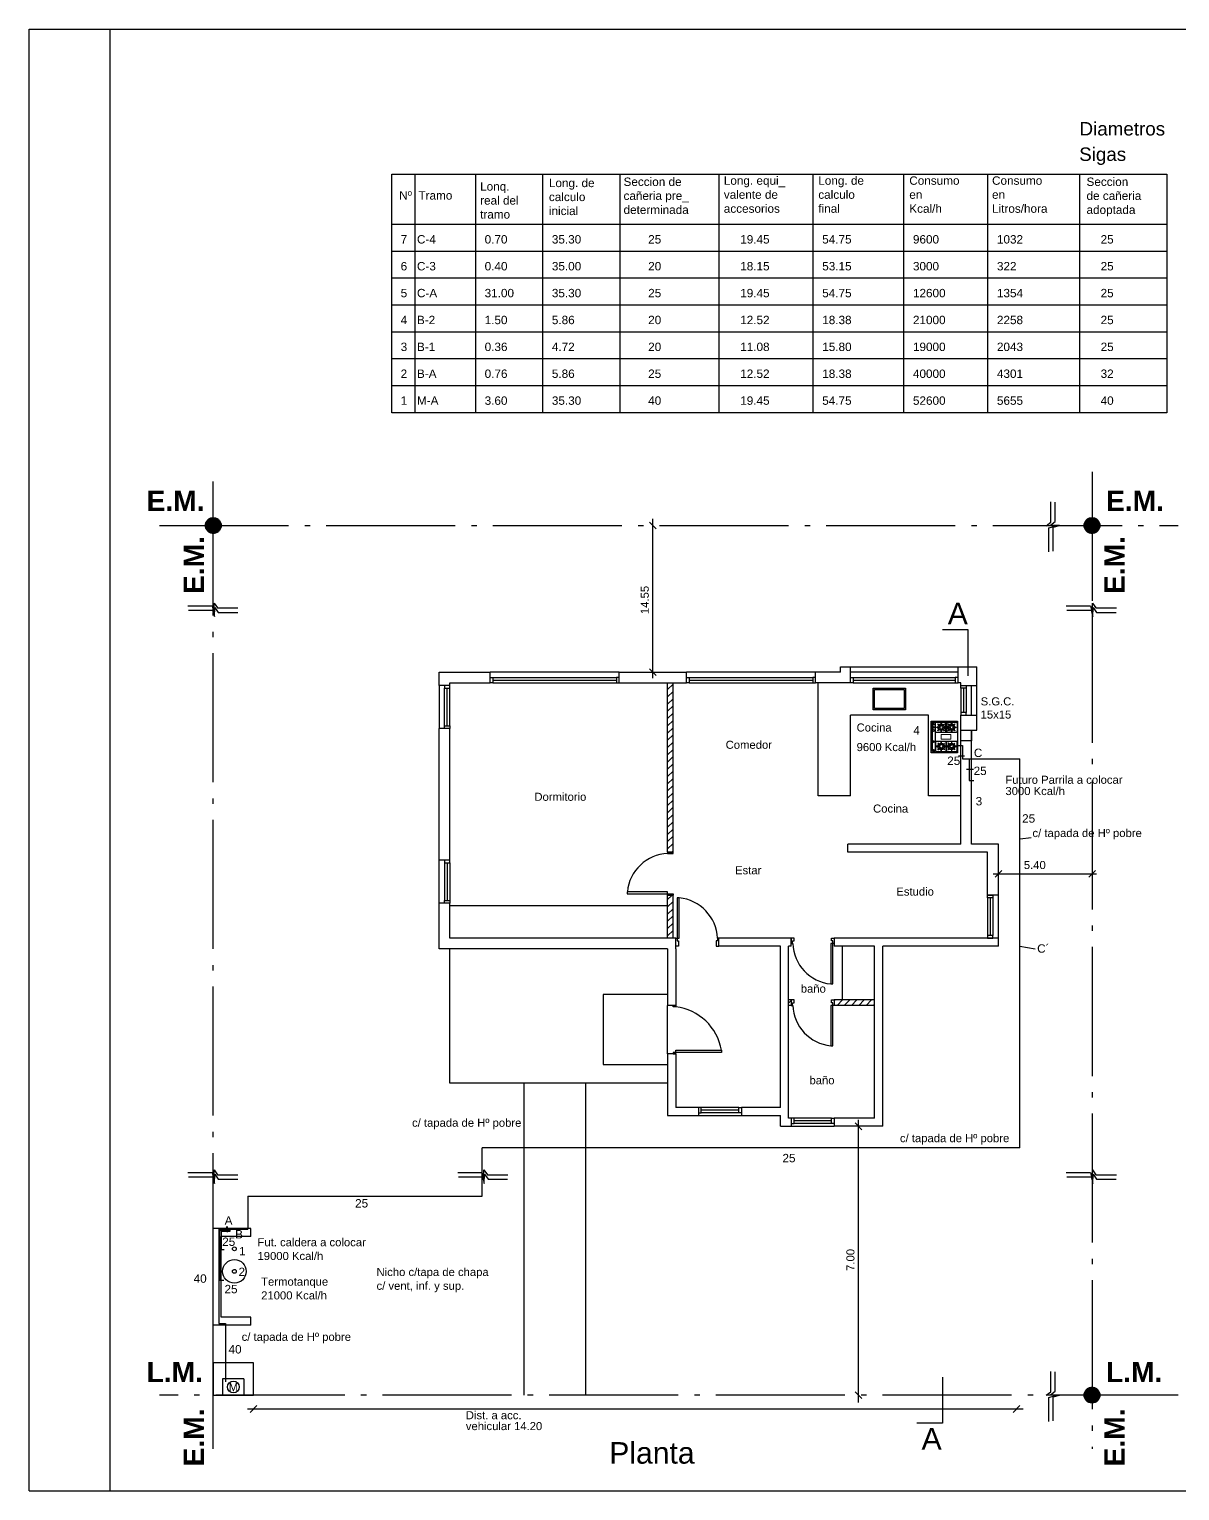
# Model space of a CAD drawing. Header units: millimetres. Extents: x 1794.7 to 1858.5, y 1557.3 to 1592.2.
# Drawn here: x 1819.88 to 1841.27, y 1561.33 to 1588.51 of the extents above; entities that cross this region are included whole.
import ezdxf

# ---------------------------------------------------------------- set-up
doc = ezdxf.new("R2010")
doc.units = ezdxf.units.MM
doc.linetypes.add('ACAD_ISO04W100', pattern=[30, 24, -3, 0, -3])
for name, color, linetype, lineweight in [('0.3', 30, 'Continuous', 30), ('gris', 251, 'Continuous', 18), ('L.M.', 160, 'ACAD_ISO04W100', 30)]:
    doc.layers.add(name, color=color, linetype=linetype, lineweight=lineweight)
for name, color, linetype in [('Capa 02', 1, 'Continuous'), ('caño gas', 20, 'Continuous'), ('DETALLE0-1', 1, 'Continuous'), ('RECUADRO0-8', 5, 'Continuous'), ('vente', 92, 'Continuous')]:
    doc.layers.add(name, color=color, linetype=linetype)
doc.styles.add('SANSSERIFBOLD', font='sasb____.pfb')
doc.styles.get("Standard").update_dxf_attribs({"font": 'ARIAL.TTF'})
pattern_1 = [(45, (304.34424, 81.0186), (-0.067351921, 0.067351921), [])]

# ---------------------------------------------------------------- blocks, each defined once
blk = doc.blocks.new('cocina.anafe')
for points in [[(0.05, 0.5), (0.65, 0.5), (0.65, 0), (0.05, 0)], [(0.08, 0.385), (0.08, 0.389), (0.143, 0.389), (0.143, 0.385)], [(0.104, 0.447), (0.107, 0.45), (0.152, 0.405), (0.149, 0.403)], [(0.107, 0.323), (0.104, 0.326), (0.149, 0.371), (0.152, 0.368)], [(0.166, 0.475), (0.17, 0.475), (0.17, 0.411), (0.166, 0.411)], [(0.17, 0.299), (0.166, 0.299), (0.166, 0.362), (0.17, 0.362)], [(0.166, 0.279), (0.17, 0.279), (0.17, 0.215), (0.166, 0.215)], [(0.229, 0.45), (0.232, 0.447), (0.187, 0.403), (0.184, 0.405)], [(0.232, 0.326), (0.229, 0.323), (0.184, 0.368), (0.187, 0.371)], [(0.256, 0.389), (0.256, 0.385), (0.192, 0.385), (0.192, 0.389)], [(0.442, 0.389), (0.442, 0.385), (0.505, 0.385), (0.505, 0.389)], [(0.469, 0.45), (0.466, 0.447), (0.511, 0.403), (0.514, 0.405)], [(0.466, 0.326), (0.469, 0.323), (0.514, 0.368), (0.511, 0.371)], [(0.532, 0.475), (0.528, 0.475), (0.528, 0.411), (0.532, 0.411)], [(0.528, 0.299), (0.532, 0.299), (0.532, 0.362), (0.528, 0.362)], [(0.532, 0.279), (0.528, 0.279), (0.528, 0.215), (0.532, 0.215)], [(0.594, 0.447), (0.591, 0.45), (0.546, 0.405), (0.549, 0.403)], [(0.591, 0.323), (0.594, 0.326), (0.549, 0.371), (0.546, 0.368)], [(0.618, 0.385), (0.618, 0.389), (0.555, 0.389), (0.555, 0.385)], [(0.068, 0.074), (0.629, 0.074), (0.629, 0.023), (0.068, 0.023)], [(0.08, 0.189), (0.08, 0.193), (0.143, 0.193), (0.143, 0.189)], [(0.104, 0.252), (0.107, 0.254), (0.152, 0.21), (0.149, 0.207)], [(0.107, 0.127), (0.104, 0.13), (0.149, 0.175), (0.152, 0.172)], [(0.17, 0.103), (0.166, 0.103), (0.166, 0.166), (0.17, 0.166)], [(0.229, 0.254), (0.232, 0.252), (0.187, 0.207), (0.184, 0.21)], [(0.232, 0.13), (0.229, 0.127), (0.184, 0.172), (0.187, 0.175)], [(0.256, 0.193), (0.256, 0.189), (0.192, 0.189), (0.192, 0.193)], [(0.442, 0.193), (0.442, 0.189), (0.505, 0.189), (0.505, 0.193)], [(0.469, 0.254), (0.466, 0.252), (0.511, 0.207), (0.514, 0.21)], [(0.466, 0.13), (0.469, 0.127), (0.514, 0.172), (0.511, 0.175)], [(0.528, 0.103), (0.532, 0.103), (0.532, 0.166), (0.528, 0.166)], [(0.594, 0.252), (0.591, 0.254), (0.546, 0.21), (0.549, 0.207)], [(0.591, 0.127), (0.594, 0.13), (0.549, 0.175), (0.546, 0.172)], [(0.618, 0.189), (0.618, 0.193), (0.555, 0.193), (0.555, 0.189)]]:
    blk.add_lwpolyline(points, close=True)
for points in [[(0.089, 0.492), (0.249, 0.492, -0.414214), (0.264, 0.476), (0.264, 0.294, -0.414214), (0.249, 0.278), (0.089, 0.278, -0.414214), (0.073, 0.294), (0.073, 0.476, -0.414214)], [(0.089, 0.296), (0.249, 0.296, -0.414214), (0.264, 0.28), (0.264, 0.098, -0.414214), (0.249, 0.082), (0.089, 0.082, -0.414214), (0.073, 0.098), (0.073, 0.28, -0.414214)], [(0.609, 0.492), (0.449, 0.492, 0.414214), (0.434, 0.476), (0.434, 0.294, 0.414214), (0.449, 0.278), (0.609, 0.278, 0.414214), (0.624, 0.294), (0.624, 0.476, 0.414214)], [(0.609, 0.296), (0.449, 0.296, 0.414214), (0.434, 0.28), (0.434, 0.098, 0.414214), (0.449, 0.082), (0.609, 0.082, 0.414214), (0.624, 0.098), (0.624, 0.28, 0.414214)]]:
    blk.add_lwpolyline(points, format="xyb", close=True)
at = {"linetype": 'Continuous', "lineweight": 5}
blk.add_lwpolyline([(0.306, 0.376), (0.394, 0.376), (0.394, 0.187), (0.306, 0.187)], close=True, dxfattribs=at)
for centre, radius in [((0.168, 0.387), 0.0625), ((0.168, 0.387), 0.0364), ((0.53, 0.387), 0.0625), ((0.53, 0.387), 0.0364), ((0.111, 0.048), 0.0166), ((0.168, 0.191), 0.0625), ((0.168, 0.191), 0.0364), ((0.171, 0.048), 0.0166), ((0.229, 0.048), 0.0166), ((0.439, 0.048), 0.0166), ((0.53, 0.191), 0.0625), ((0.53, 0.191), 0.0364), ((0.605, 0.048), 0.0166)]:
    blk.add_circle(centre, radius)

msp = doc.modelspace()

# ---------------------------------------------------------------- hatches: boundary and pattern name
h = msp.add_hatch()
h.set_pattern_fill('LINE', color=256, scale=0.03, angle=45, style=0)
h.set_pattern_definition(pattern_1)
h.paths.add_polyline_path([(1831.849, 1576.355), (1831.749, 1576.355), (1831.749, 1573.205), (1831.849, 1573.205)])
h.paths.add_polyline_path([(1831.849, 1572.405), (1831.749, 1572.405), (1831.749, 1571.605), (1831.849, 1571.605)])
h = msp.add_hatch()
h.set_pattern_fill('LINE', color=256, scale=0.03, angle=45, style=0)
h.set_pattern_definition(pattern_1)
h.paths.add_polyline_path([(1835.599, 1570.455), (1834.849, 1570.455), (1834.849, 1570.355), (1835.599, 1570.355)])
h.paths.add_polyline_path([(1834.049, 1570.455), (1833.999, 1570.455), (1833.999, 1570.355), (1834.049, 1570.355)])
at = {"layer": 'gris'}
for points in [[(1823.447, 1579.281, 1), (1823.152, 1579.281, 1)], [(1839.789, 1579.281, 1), (1839.494, 1579.281, 1)], [(1839.789, 1563.105, 1), (1839.494, 1563.105, 1)]]:
    msp.add_hatch(color=256, dxfattribs=at).paths.add_polyline_path(points)

# ---------------------------------------------------------------- linework, layer by layer
for p, q in [((1831.537, 1579.218), (1831.412, 1579.344)), ((1837.339, 1577.342), (1836.86, 1577.342)), ((1837.339, 1576.484), (1837.339, 1577.342)), ((1831.537, 1576.492), (1831.412, 1576.617)), ((1834.961, 1576.555), (1834.961, 1576.655)), ((1834.961, 1576.655), (1837.5, 1576.655)), ((1835.149, 1576.355), (1835.149, 1576.655)), ((1837.149, 1576.355), (1837.149, 1576.655)), ((1837.5, 1575.474), (1837.5, 1576.655)), ((1827.499, 1576.555), (1828.449, 1576.555)), ((1827.499, 1576.305), (1827.499, 1576.555)), ((1827.699, 1576.355), (1828.449, 1576.355)), ((1827.699, 1576.305), (1827.699, 1576.355)), ((1828.449, 1576.355), (1828.449, 1576.555)), ((1830.849, 1576.355), (1830.849, 1576.555)), ((1830.849, 1576.555), (1832.099, 1576.555)), ((1830.849, 1576.355), (1832.099, 1576.355)), ((1831.749, 1573.205), (1831.749, 1576.355)), ((1831.849, 1573.205), (1831.849, 1576.355)), ((1832.099, 1576.355), (1832.099, 1576.555)), ((1834.961, 1576.555), (1834.499, 1576.555)), ((1834.499, 1576.355), (1834.499, 1576.555)), ((1835.149, 1576.355), (1834.499, 1576.355)), ((1834.549, 1574.255), (1834.549, 1576.355)), ((1837.199, 1576.355), (1837.149, 1576.355)), ((1837.199, 1576.305), (1837.199, 1576.355)), ((1827.699, 1576.305), (1827.499, 1576.305)), ((1837.199, 1576.305), (1837.5, 1576.305)), ((1835.149, 1574.255), (1835.149, 1575.755)), ((1836.599, 1575.755), (1835.149, 1575.755)), ((1836.599, 1574.255), (1836.599, 1575.755)), ((1837.199, 1573.355), (1837.199, 1575.755)), ((1837.199, 1575.755), (1837.5, 1575.755)), ((1827.699, 1575.505), (1827.499, 1575.505)), ((1827.499, 1573.055), (1827.499, 1575.505)), ((1827.699, 1573.055), (1827.699, 1575.505)), ((1837.399, 1573.355), (1837.4, 1575.474)), ((1837.4, 1575.474), (1837.5, 1575.474)), ((1835.149, 1574.255), (1834.549, 1574.255)), ((1837.199, 1574.255), (1836.599, 1574.255)), ((1835.099, 1573.205), (1835.099, 1573.355)), ((1837.199, 1573.355), (1835.099, 1573.355)), ((1837.899, 1573.355), (1837.399, 1573.355)), ((1837.899, 1572.405), (1837.899, 1573.355)), ((1838.511, 1573.47), (1838.308, 1573.445)), ((1831.749, 1573.205), (1831.849, 1573.205)), ((1837.699, 1573.205), (1835.099, 1573.205)), ((1837.699, 1572.405), (1837.699, 1573.205)), ((1827.699, 1573.055), (1827.499, 1573.055)), ((1837.837, 1572.742), (1837.962, 1572.867)), ((1839.579, 1572.742), (1839.704, 1572.867)), ((1831.749, 1571.605), (1831.749, 1572.405)), ((1831.749, 1572.405), (1831.849, 1572.405)), ((1831.849, 1571.605), (1831.849, 1572.405)), ((1837.899, 1572.405), (1837.699, 1572.405)), ((1827.499, 1571.405), (1827.499, 1572.255)), ((1827.699, 1572.255), (1827.499, 1572.255)), ((1827.699, 1571.605), (1827.699, 1572.255)), ((1831.899, 1571.605), (1827.699, 1571.605)), ((1831.899, 1571.405), (1831.899, 1571.605)), ((1834.049, 1571.605), (1832.699, 1571.605)), ((1832.699, 1571.455), (1832.699, 1571.605)), ((1833.849, 1571.455), (1832.699, 1571.455)), ((1833.849, 1568.455), (1833.849, 1571.455)), ((1834.049, 1571.455), (1833.999, 1571.455)), ((1833.999, 1568.255), (1833.999, 1571.455)), ((1834.049, 1571.455), (1834.049, 1571.605)), ((1837.899, 1571.605), (1834.849, 1571.605)), ((1834.849, 1571.605), (1834.849, 1571.455)), ((1835.599, 1571.455), (1834.849, 1571.455)), ((1835.599, 1568.255), (1835.599, 1571.455)), ((1837.899, 1571.455), (1835.749, 1571.455)), ((1835.749, 1568.105), (1835.749, 1571.455)), ((1837.899, 1571.455), (1837.899, 1571.605)), ((1838.299, 1571.455), (1838.584, 1571.406)), ((1831.749, 1571.405), (1827.499, 1571.405)), ((1831.749, 1571.405), (1831.749, 1570.355)), ((1831.899, 1571.405), (1831.899, 1571.405)), ((1831.899, 1571.405), (1831.899, 1570.355)), ((1834.049, 1570.455), (1833.999, 1570.455)), ((1834.049, 1570.455), (1834.049, 1570.355)), ((1834.849, 1570.455), (1834.849, 1570.355)), ((1835.599, 1570.455), (1834.849, 1570.455)), ((1831.749, 1569.455), (1831.749, 1570.355)), ((1831.899, 1570.355), (1831.749, 1570.355)), ((1834.049, 1570.355), (1833.999, 1570.355)), ((1835.599, 1570.355), (1834.849, 1570.355)), ((1831.899, 1569.455), (1831.749, 1569.455)), ((1831.749, 1569.455), (1831.749, 1568.305)), ((1831.899, 1569.455), (1831.899, 1568.455)), ((1831.749, 1568.305), (1832.324, 1568.305)), ((1832.324, 1568.455), (1831.899, 1568.455)), ((1832.324, 1568.455), (1832.324, 1568.305)), ((1833.124, 1568.455), (1833.124, 1568.305)), ((1833.849, 1568.455), (1833.124, 1568.455)), ((1833.124, 1568.305), (1833.849, 1568.305)), ((1833.849, 1568.105), (1833.849, 1568.305)), ((1834.049, 1568.255), (1833.999, 1568.255)), ((1834.049, 1568.255), (1834.049, 1568.105)), ((1835.599, 1568.255), (1834.849, 1568.255)), ((1834.849, 1568.255), (1834.849, 1568.105)), ((1833.849, 1568.105), (1834.049, 1568.105)), ((1835.749, 1568.105), (1834.849, 1568.105)), ((1835.362, 1568.042), (1835.237, 1568.167)), ((1823.999, 1566.205), (1823.299, 1566.205)), ((1823.299, 1564.405), (1823.299, 1566.205)), ((1823.999, 1566.055), (1823.449, 1566.055)), ((1823.449, 1564.555), (1823.449, 1566.055)), ((1823.999, 1566.055), (1823.999, 1566.205)), ((1823.999, 1564.405), (1823.299, 1564.405)), ((1823.999, 1564.555), (1823.449, 1564.555)), ((1823.999, 1564.405), (1823.999, 1564.555)), ((1823.469, 1563.405), (1823.469, 1563.105)), ((1823.867, 1563.405), (1823.469, 1563.405)), ((1823.867, 1563.405), (1823.867, 1563.105)), ((1836.86, 1563.441), (1836.86, 1562.583)), ((1835.362, 1563.042), (1835.237, 1563.167)), ((1823.987, 1562.784), (1824.112, 1562.91)), ((1838.174, 1562.784), (1838.3, 1562.91)), ((1836.86, 1562.583), (1836.382, 1562.583))]:
    msp.add_line(p, q)
for points in [[(1828.499, 1576.355), (1828.449, 1576.355), (1828.449, 1576.455), (1828.499, 1576.455)], [(1830.799, 1576.355), (1830.849, 1576.355), (1830.849, 1576.455), (1830.799, 1576.455)], [(1832.149, 1576.355), (1832.099, 1576.355), (1832.099, 1576.455), (1832.149, 1576.455)], [(1834.449, 1576.355), (1834.499, 1576.355), (1834.499, 1576.455), (1834.449, 1576.455)], [(1835.199, 1576.355), (1835.149, 1576.355), (1835.149, 1576.455), (1835.199, 1576.455)], [(1837.099, 1576.355), (1837.149, 1576.355), (1837.149, 1576.455), (1837.099, 1576.455)], [(1827.699, 1576.255), (1827.699, 1576.305), (1827.599, 1576.305), (1827.599, 1576.255)], [(1836.174, 1575.855), (1835.574, 1575.855), (1835.574, 1576.255), (1836.174, 1576.255)], [(1836.149, 1575.88), (1835.599, 1575.88), (1835.599, 1576.23), (1836.149, 1576.23)], [(1837.199, 1576.255), (1837.199, 1576.305), (1837.299, 1576.305), (1837.299, 1576.255)], [(1837.199, 1575.805), (1837.199, 1575.755), (1837.299, 1575.755), (1837.299, 1575.805)], [(1827.699, 1575.555), (1827.699, 1575.505), (1827.599, 1575.505), (1827.599, 1575.555)], [(1827.699, 1573.005), (1827.699, 1573.055), (1827.599, 1573.055), (1827.599, 1573.005)], [(1827.699, 1572.305), (1827.699, 1572.255), (1827.599, 1572.255), (1827.599, 1572.305)], [(1837.699, 1572.355), (1837.699, 1572.405), (1837.799, 1572.405), (1837.799, 1572.355)], [(1837.699, 1571.655), (1837.699, 1571.605), (1837.799, 1571.605), (1837.799, 1571.655)], [(1832.374, 1568.455), (1832.324, 1568.455), (1832.324, 1568.355), (1832.374, 1568.355)], [(1833.074, 1568.455), (1833.124, 1568.455), (1833.124, 1568.355), (1833.074, 1568.355)], [(1834.099, 1568.255), (1834.049, 1568.255), (1834.049, 1568.155), (1834.099, 1568.155)], [(1834.799, 1568.255), (1834.849, 1568.255), (1834.849, 1568.155), (1834.799, 1568.155)]]:
    msp.add_lwpolyline(points, close=True)
for points in [[(1831.849, 1573.205), (1831.749, 1573.205), (1831.749, 1573.18), (1831.849, 1573.18), (1831.849, 1573.18), (1831.849, 1573.18), (1831.849, 1573.205)], [(1831.849, 1572.405), (1831.749, 1572.405), (1831.749, 1572.43), (1831.849, 1572.43), (1831.849, 1572.43), (1831.849, 1572.43), (1831.849, 1572.405)], [(1831.899, 1571.455), (1831.899, 1571.605), (1831.924, 1571.605), (1831.924, 1571.555), (1831.949, 1571.555), (1831.949, 1571.455), (1831.899, 1571.455)], [(1832.699, 1571.455), (1832.699, 1571.605), (1832.674, 1571.605), (1832.674, 1571.555), (1832.649, 1571.555), (1832.649, 1571.455), (1832.699, 1571.455)], [(1834.049, 1571.604), (1834.049, 1571.504), (1834.074, 1571.504), (1834.074, 1571.554), (1834.099, 1571.554), (1834.099, 1571.604), (1834.049, 1571.604)], [(1834.849, 1571.604), (1834.849, 1571.504), (1834.824, 1571.504), (1834.824, 1571.554), (1834.799, 1571.554), (1834.799, 1571.604), (1834.849, 1571.604)], [(1834.049, 1570.455), (1834.049, 1570.355), (1834.074, 1570.355), (1834.074, 1570.405), (1834.099, 1570.405), (1834.099, 1570.455), (1834.049, 1570.455)], [(1834.849, 1570.455), (1834.849, 1570.355), (1834.824, 1570.355), (1834.824, 1570.405), (1834.799, 1570.405), (1834.799, 1570.455), (1834.849, 1570.455)], [(1831.849, 1570.355), (1831.899, 1570.355), (1831.899, 1570.33), (1831.849, 1570.33), (1831.849, 1570.33), (1831.849, 1570.33), (1831.849, 1570.355)], [(1831.849, 1569.455), (1831.899, 1569.455), (1831.899, 1569.48), (1831.849, 1569.48), (1831.849, 1569.48), (1831.849, 1569.48), (1831.849, 1569.455)]]:
    msp.add_lwpolyline(points)
at = {"layer": '0.3'}
msp.add_lwpolyline([(1823.299, 1563.105), (1824.049, 1563.105), (1824.049, 1563.705), (1823.299, 1563.705)], close=True, dxfattribs=at)
at = {"layer": 'Capa 02'}
for p, q in [((1826.617, 1585.818), (1841.035, 1585.818)), ((1826.617, 1581.38), (1826.617, 1585.818)), ((1827.056, 1581.38), (1827.056, 1585.818)), ((1828.179, 1581.38), (1828.179, 1585.818)), ((1829.429, 1581.38), (1829.429, 1585.818)), ((1830.866, 1581.38), (1830.866, 1585.818)), ((1832.707, 1581.38), (1832.707, 1585.818)), ((1834.456, 1581.38), (1834.456, 1585.818)), ((1836.143, 1581.38), (1836.143, 1585.818)), ((1837.705, 1581.38), (1837.705, 1585.818)), ((1839.417, 1581.38), (1839.417, 1585.818)), ((1841.035, 1585.818), (1841.035, 1581.38)), ((1841.035, 1584.88), (1826.617, 1584.88)), ((1841.035, 1584.38), (1826.617, 1584.38)), ((1841.035, 1583.88), (1826.617, 1583.88)), ((1841.035, 1583.38), (1826.617, 1583.38)), ((1841.035, 1582.88), (1826.617, 1582.88)), ((1841.035, 1582.38), (1826.617, 1582.38)), ((1841.035, 1581.88), (1826.617, 1581.88)), ((1841.035, 1581.38), (1826.617, 1581.38)), ((1838.876, 1579.342), (1838.876, 1579.722)), ((1838.958, 1579.354), (1838.958, 1579.718)), ((1831.474, 1576.443), (1831.474, 1579.404)), ((1838.786, 1579.278), (1838.876, 1579.342)), ((1838.868, 1579.289), (1838.958, 1579.354)), ((1838.955, 1579.272), (1838.786, 1579.278)), ((1838.835, 1579.24), (1838.955, 1579.272)), ((1838.835, 1578.79), (1838.835, 1579.24)), ((1839.037, 1579.284), (1838.868, 1579.289)), ((1838.917, 1579.251), (1839.037, 1579.284)), ((1838.917, 1578.802), (1838.917, 1579.251)), ((1822.827, 1577.789), (1823.276, 1577.789)), ((1822.839, 1577.707), (1823.288, 1577.707)), ((1823.276, 1577.789), (1823.308, 1577.67)), ((1823.288, 1577.707), (1823.32, 1577.588)), ((1823.308, 1577.67), (1823.314, 1577.839)), ((1823.314, 1577.839), (1823.378, 1577.748)), ((1823.32, 1577.588), (1823.326, 1577.757)), ((1823.326, 1577.757), (1823.39, 1577.666)), ((1823.378, 1577.748), (1823.759, 1577.748)), ((1839.163, 1577.789), (1839.612, 1577.789)), ((1839.175, 1577.707), (1839.624, 1577.707)), ((1839.612, 1577.789), (1839.644, 1577.67)), ((1839.624, 1577.707), (1839.656, 1577.588)), ((1839.644, 1577.67), (1839.65, 1577.839)), ((1839.65, 1577.839), (1839.714, 1577.748)), ((1839.656, 1577.588), (1839.662, 1577.757)), ((1839.662, 1577.757), (1839.726, 1577.666)), ((1839.714, 1577.748), (1840.095, 1577.748)), ((1823.39, 1577.666), (1823.755, 1577.666)), ((1839.726, 1577.666), (1840.091, 1577.666)), ((1830.849, 1576.555), (1828.449, 1576.555)), ((1828.499, 1576.455), (1830.799, 1576.455)), ((1828.499, 1576.405), (1830.799, 1576.405)), ((1828.499, 1576.355), (1830.799, 1576.355)), ((1834.499, 1576.555), (1832.099, 1576.555)), ((1832.149, 1576.455), (1834.449, 1576.455)), ((1832.149, 1576.405), (1834.449, 1576.405)), ((1832.149, 1576.355), (1834.449, 1576.355)), ((1837.149, 1576.555), (1835.149, 1576.555)), ((1835.199, 1576.455), (1837.099, 1576.455)), ((1835.199, 1576.405), (1837.099, 1576.405)), ((1835.199, 1576.355), (1837.099, 1576.355)), ((1827.499, 1576.305), (1827.499, 1575.505)), ((1827.599, 1575.555), (1827.599, 1576.255)), ((1827.649, 1575.555), (1827.649, 1576.255)), ((1827.699, 1575.555), (1827.699, 1576.255)), ((1837.199, 1576.255), (1837.199, 1575.805)), ((1837.249, 1576.255), (1837.249, 1575.805)), ((1837.299, 1576.255), (1837.299, 1575.805)), ((1837.399, 1575.755), (1837.399, 1576.305)), ((1827.499, 1572.255), (1827.499, 1573.055)), ((1827.599, 1573.005), (1827.599, 1572.305)), ((1827.649, 1573.005), (1827.649, 1572.305)), ((1827.699, 1573.005), (1827.699, 1572.305)), ((1837.805, 1572.805), (1839.724, 1572.805)), ((1837.699, 1572.355), (1837.699, 1571.655)), ((1837.749, 1572.355), (1837.749, 1571.655)), ((1837.799, 1572.355), (1837.799, 1571.655)), ((1837.899, 1571.605), (1837.899, 1572.405)), ((1831.749, 1572.205), (1827.699, 1572.205)), ((1834.999, 1570.455), (1834.999, 1571.455)), ((1827.699, 1568.905), (1827.699, 1571.405)), ((1831.749, 1568.905), (1827.699, 1568.905)), ((1829.074, 1568.905), (1829.074, 1563.105)), ((1830.224, 1568.905), (1830.224, 1563.105)), ((1832.324, 1568.305), (1833.124, 1568.305)), ((1833.074, 1568.455), (1832.374, 1568.455)), ((1833.074, 1568.405), (1832.374, 1568.405)), ((1833.074, 1568.355), (1832.374, 1568.355)), ((1834.799, 1568.255), (1834.099, 1568.255)), ((1834.799, 1568.205), (1834.099, 1568.205)), ((1835.299, 1562.966), (1835.299, 1568.227)), ((1834.049, 1568.105), (1834.849, 1568.105)), ((1834.799, 1568.155), (1834.099, 1568.155)), ((1822.827, 1567.246), (1823.276, 1567.246)), ((1822.839, 1567.164), (1823.288, 1567.164)), ((1823.276, 1567.246), (1823.308, 1567.126)), ((1823.288, 1567.164), (1823.32, 1567.044)), ((1823.308, 1567.126), (1823.314, 1567.296)), ((1823.314, 1567.296), (1823.378, 1567.205)), ((1823.32, 1567.044), (1823.326, 1567.214)), ((1823.326, 1567.214), (1823.39, 1567.123)), ((1823.378, 1567.205), (1823.759, 1567.205)), ((1823.39, 1567.123), (1823.755, 1567.123)), ((1827.846, 1567.246), (1828.296, 1567.246)), ((1827.858, 1567.164), (1828.307, 1567.164)), ((1828.296, 1567.246), (1828.328, 1567.126)), ((1828.307, 1567.164), (1828.34, 1567.044)), ((1828.328, 1567.126), (1828.333, 1567.296)), ((1828.333, 1567.296), (1828.398, 1567.205)), ((1828.34, 1567.044), (1828.345, 1567.214)), ((1828.345, 1567.214), (1828.41, 1567.123)), ((1828.398, 1567.205), (1828.778, 1567.205)), ((1828.41, 1567.123), (1828.774, 1567.123)), ((1839.163, 1567.246), (1839.612, 1567.246)), ((1839.175, 1567.164), (1839.624, 1567.164)), ((1839.612, 1567.246), (1839.644, 1567.126)), ((1839.624, 1567.164), (1839.656, 1567.044)), ((1839.644, 1567.126), (1839.65, 1567.296)), ((1839.65, 1567.296), (1839.714, 1567.205)), ((1839.656, 1567.044), (1839.662, 1567.214)), ((1839.662, 1567.214), (1839.726, 1567.123)), ((1839.714, 1567.205), (1840.095, 1567.205)), ((1839.726, 1567.123), (1840.091, 1567.123)), ((1838.876, 1563.165), (1838.876, 1563.546)), ((1838.958, 1563.177), (1838.958, 1563.541)), ((1838.786, 1563.101), (1838.876, 1563.165)), ((1838.955, 1563.095), (1838.786, 1563.101)), ((1838.835, 1563.063), (1838.955, 1563.095)), ((1838.835, 1562.614), (1838.835, 1563.063)), ((1838.868, 1563.113), (1838.958, 1563.177)), ((1839.037, 1563.107), (1838.868, 1563.113)), ((1838.917, 1563.075), (1839.037, 1563.107)), ((1838.917, 1562.625), (1838.917, 1563.075)), ((1823.938, 1562.847), (1838.36, 1562.847))]:
    msp.add_line(p, q, dxfattribs=at)
for points in [[(1830.999, 1572.43), (1831.749, 1572.43), (1831.749, 1572.47), (1830.999, 1572.47)], [(1831.924, 1572.355), (1831.924, 1571.605), (1831.964, 1571.605), (1831.964, 1572.355)], [(1834.824, 1570.754), (1834.824, 1571.504), (1834.784, 1571.504), (1834.784, 1570.754)], [(1834.824, 1569.605), (1834.824, 1570.355), (1834.784, 1570.355), (1834.784, 1569.605)], [(1832.749, 1569.48), (1831.899, 1569.48), (1831.899, 1569.52), (1832.749, 1569.52)]]:
    msp.add_lwpolyline(points, close=True, dxfattribs=at)
msp.add_lwpolyline([(1831.749, 1570.555), (1830.549, 1570.555), (1830.549, 1569.255), (1831.749, 1569.255)], dxfattribs=at)
msp.add_circle((1823.673, 1563.256), 0.11, dxfattribs=at)
for centre, radius, start, end in [((1831.781, 1572.395), 0.785, 92.2879, 174.5734), ((1831.89, 1571.573), 0.785, 2.2879, 84.5734), ((1834.859, 1571.536), 0.785, 182.2879, 264.5734), ((1831.778, 1569.351), 0.986, 9.8426, 82.9181), ((1834.859, 1570.386), 0.785, 182.2879, 264.5734)]:
    msp.add_arc(centre, radius, start, end, dxfattribs=at)
at = {"layer": 'caño gas'}
for p, q in [((1837.133, 1575.187), (1837.233, 1575.187)), ((1837.158, 1574.998), (1837.268, 1574.998)), ((1837.233, 1575.187), (1837.233, 1574.939)), ((1837.233, 1574.939), (1838.299, 1574.939)), ((1837.305, 1574.748), (1837.44, 1574.748)), ((1837.355, 1574.939), (1837.355, 1574.539)), ((1838.299, 1567.705), (1838.299, 1574.939)), ((1837.355, 1574.539), (1837.442, 1574.539)), ((1838.299, 1567.705), (1828.299, 1567.705)), ((1828.299, 1566.805), (1828.299, 1567.705)), ((1823.941, 1566.805), (1823.941, 1566.19)), ((1823.941, 1566.805), (1828.299, 1566.805)), ((1823.405, 1566.19), (1823.405, 1564.436)), ((1823.405, 1566.19), (1823.941, 1566.19)), ((1823.423, 1565.238), (1823.423, 1566.176)), ((1823.423, 1566.175), (1823.61, 1566.175)), ((1823.447, 1566.152), (1823.447, 1565.814)), ((1823.61, 1566.15), (1823.447, 1566.15)), ((1823.55, 1566.155), (1823.55, 1566.241)), ((1823.565, 1566.139), (1823.565, 1566.241)), ((1823.61, 1566.19), (1823.61, 1566.15)), ((1823.447, 1565.814), (1823.501, 1565.814)), ((1823.497, 1565.238), (1823.423, 1565.238)), ((1823.405, 1564.436), (1823.525, 1564.436)), ((1823.525, 1564.436), (1823.525, 1563.355))]:
    msp.add_line(p, q, dxfattribs=at)
at = {"layer": 'DETALLE0-1'}
msp.add_circle((1823.692, 1565.407), 0.22, dxfattribs=at)
at = {"layer": 'L.M.', "ltscale": 0.1}
for p, q in [((1823.299, 1577.703), (1823.299, 1580.281)), ((1839.641, 1580.281), (1839.641, 1577.679)), ((1822.299, 1579.281), (1841.246, 1579.281)), ((1823.299, 1562.105), (1823.299, 1577.665)), ((1839.641, 1577.641), (1839.641, 1562.105)), ((1841.246, 1563.105), (1822.299, 1563.105))]:
    msp.add_line(p, q, dxfattribs=at)
for centre in [(1823.299, 1579.281), (1839.641, 1579.281), (1839.641, 1563.105)]:
    msp.add_circle(centre, 0.147, dxfattribs=at)
at = {"layer": 'RECUADRO0-8'}
for p, q in [((1819.877, 1561.326), (1819.877, 1588.513)), ((1819.877, 1588.513), (1858.542, 1588.513)), ((1821.384, 1561.326), (1821.384, 1588.513)), ((1819.877, 1561.326), (1858.542, 1561.326))]:
    msp.add_line(p, q, dxfattribs=at)
at = {"layer": 'vente'}
msp.add_lwpolyline([(1837.2, 1575.474), (1837.4, 1575.474), (1837.4, 1575.274), (1837.2, 1575.274)], close=True, dxfattribs=at)
for centre in [(1823.692, 1565.826), (1823.692, 1565.407)]:
    msp.add_circle(centre, 0.035, dxfattribs=at)

# ---------------------------------------------------------------- block references
at = {"layer": 'Capa 02', "xscale": 0.982457514410612, "yscale": 0.9824575144109531, "zscale": 0.9824575144108502, "rotation": 270}
msp.add_blockref('cocina.anafe', (1836.649, 1575.693), dxfattribs=at)

# ---------------------------------------------------------------- texts
at = {"style": 'SANSSERIFBOLD'}
for s, p in [('E.M.', (1822.059, 1579.554)), ('E.M.', (1839.902, 1579.554)), ('L.M.', (1822.059, 1563.347)), ('L.M.', (1839.902, 1563.347))]:
    msp.add_text(s, height=0.375, dxfattribs=at).set_placement(p)
for p in [(1823.126, 1578.008), (1840.246, 1578.008), (1823.126, 1561.779), (1840.246, 1561.779)]:
    msp.add_text('E.M.', height=0.375, rotation=90, dxfattribs=at).set_placement(p)
for s, p in [('A', (1836.959, 1577.444)), ('A', (1836.472, 1562.093)), ('Planta  ', (1830.665, 1561.83))]:
    msp.add_text(s, height=0.4).set_placement(p)
at = {"layer": 'Capa 02'}
for s, height, p in [('Lonq.', 0.1562, (1828.262, 1585.511)), ('Long. de', 0.1562, (1829.541, 1585.576)), ('Seccion de', 0.1562, (1830.929, 1585.598)), ('Long. equi_', 0.1562, (1832.794, 1585.62)), ('Long. de', 0.1562, (1834.551, 1585.62)), ('Consumo', 0.1562, (1836.243, 1585.62)), ('Consumo', 0.1562, (1837.782, 1585.62)), ('Seccion', 0.1562, (1839.539, 1585.598)), ('Nº  Tramo', 0.1562, (1826.757, 1585.344)), ('real del', 0.1562, (1828.262, 1585.251)), ('calculo', 0.1562, (1829.541, 1585.316)), ('cañeria pre_', 0.1562, (1830.929, 1585.338)), ('valente de', 0.1562, (1832.794, 1585.359)), ('calculo', 0.1562, (1834.551, 1585.359)), ('en', 0.1562, (1836.243, 1585.359)), ('en', 0.1562, (1837.782, 1585.359)), ('de cañeria', 0.1562, (1839.539, 1585.338)), ('tramo', 0.1562, (1828.262, 1584.991)), ('inicial', 0.1562, (1829.541, 1585.056)), ('determinada', 0.1562, (1830.929, 1585.077)), ('accesorios', 0.1562, (1832.794, 1585.099)), ('final', 0.1562, (1834.551, 1585.099)), ('Kcal/h', 0.1562, (1836.243, 1585.099)), ('Litros/hora', 0.1562, (1837.782, 1585.099)), ('adoptada', 0.1562, (1839.539, 1585.077)), ('7   C-4', 0.1562, (1826.784, 1584.527)), ('0.70', 0.1562, (1828.346, 1584.527)), ('35.30', 0.1562, (1829.596, 1584.527)), ('25', 0.1562, (1831.387, 1584.527)), ('19.45', 0.1562, (1833.099, 1584.527)), ('54.75', 0.1562, (1834.624, 1584.527)), ('9600', 0.1562, (1836.311, 1584.527)), ('1032', 0.1562, (1837.873, 1584.527)), ('25', 0.1562, (1839.801, 1584.527)), ('6   C-3', 0.1562, (1826.784, 1584.027)), ('0.40', 0.1562, (1828.346, 1584.027)), ('35.00', 0.1562, (1829.596, 1584.027)), ('20', 0.1562, (1831.387, 1584.027)), ('18.15', 0.1562, (1833.099, 1584.027)), ('53.15', 0.1562, (1834.624, 1584.027)), ('3000', 0.1562, (1836.311, 1584.027)), ('322', 0.1562, (1837.873, 1584.027)), ('25', 0.1562, (1839.801, 1584.027)), ('5   C-A', 0.1562, (1826.784, 1583.527)), ('31.00', 0.1562, (1828.346, 1583.527)), ('35.30', 0.1562, (1829.596, 1583.527)), ('25', 0.1562, (1831.387, 1583.527)), ('19.45', 0.1562, (1833.099, 1583.527)), ('54.75', 0.1562, (1834.624, 1583.527)), ('12600', 0.1562, (1836.311, 1583.527)), ('1354', 0.1562, (1837.873, 1583.527)), ('25', 0.1562, (1839.801, 1583.527)), ('4   B-2', 0.1562, (1826.784, 1583.027)), ('1.50', 0.1562, (1828.346, 1583.027)), ('5.86', 0.1562, (1829.596, 1583.027)), ('20', 0.1562, (1831.387, 1583.027)), ('12.52', 0.1562, (1833.099, 1583.027)), ('18.38', 0.1562, (1834.624, 1583.027)), ('21000', 0.1562, (1836.311, 1583.027)), ('2258', 0.1562, (1837.873, 1583.027)), ('25', 0.1562, (1839.801, 1583.027)), ('3   B-1', 0.1562, (1826.784, 1582.527)), ('0.36', 0.1562, (1828.346, 1582.527)), ('4.72', 0.1562, (1829.596, 1582.527)), ('20', 0.1562, (1831.387, 1582.527)), ('11.08', 0.1562, (1833.099, 1582.527)), ('15.80', 0.1562, (1834.624, 1582.527)), ('19000', 0.1562, (1836.311, 1582.527)), ('2043', 0.1562, (1837.873, 1582.527)), ('25', 0.1562, (1839.801, 1582.527)), ('2   B-A', 0.1562, (1826.784, 1582.027)), ('0.76', 0.1562, (1828.346, 1582.027)), ('5.86', 0.1562, (1829.596, 1582.027)), ('25', 0.1562, (1831.387, 1582.027)), ('12.52', 0.1562, (1833.099, 1582.027)), ('18.38', 0.1562, (1834.624, 1582.027)), ('40000', 0.1562, (1836.311, 1582.027)), ('4301', 0.1562, (1837.873, 1582.027)), ('32', 0.1562, (1839.801, 1582.027)), ('1   M-A', 0.1562, (1826.784, 1581.527)), ('3.60', 0.1562, (1828.346, 1581.527)), ('35.30', 0.1562, (1829.596, 1581.527)), ('40', 0.1562, (1831.387, 1581.527)), ('19.45', 0.1562, (1833.099, 1581.527)), ('54.75', 0.1562, (1834.624, 1581.527)), ('52600', 0.1562, (1836.311, 1581.527)), ('5655', 0.1562, (1837.873, 1581.527)), ('40', 0.1562, (1839.801, 1581.527)), ('4', 0.156, (1836.318, 1575.393)), ('25', 0.1562, (1836.948, 1574.827)), ('C', 0.156, (1837.444, 1574.975)), ('25', 0.1562, (1837.439, 1574.64)), ('3', 0.156, (1837.477, 1574.075)), ('25', 0.1562, (1838.341, 1573.754)), ('C´', 0.1562, (1838.621, 1571.335)), ('25', 0.1562, (1833.884, 1567.436)), ('25', 0.1562, (1825.937, 1566.595)), ('A', 0.156, (1823.511, 1566.275)), ('25', 0.1562, (1823.465, 1565.88)), ('B', 0.156, (1823.707, 1566.019)), ('1', 0.156, (1823.781, 1565.706)), ('2', 0.156, (1823.769, 1565.32)), ('40', 0.1562, (1822.934, 1565.195)), ('c/ vent, inf. y sup.', 0.15, (1826.336, 1565.064)), ('25', 0.1562, (1823.508, 1564.999)), ('21000 Kcal/h', 0.15, (1824.19, 1564.885)), ('40', 0.1562, (1823.583, 1563.879))]:
    msp.add_text(s, height=height, dxfattribs=at).set_placement(p)
at = {"layer": 'DETALLE0-1'}
for s, height, p in [('Diametros', 0.25, (1839.409, 1586.537)), ('Sigas', 0.25, (1839.403, 1586.063)), ('S.G.C.', 0.15, (1837.57, 1575.935)), ('15x15', 0.15, (1837.569, 1575.69)), ('Cocina', 0.15, (1835.263, 1575.449)), ('Comedor', 0.15, (1832.828, 1575.128)), ('9600 Kcal/h', 0.15, (1835.263, 1575.085)), ('Futuro Parrila a colocar', 0.15, (1838.031, 1574.477)), ('Dormitorio', 0.15, (1829.271, 1574.16)), ('3000 Kcal/h', 0.15, (1838.031, 1574.267)), ('Cocina', 0.15, (1835.57, 1573.941)), ('c/ tapada de Hº pobre', 0.15, (1838.534, 1573.486)), ('Estar', 0.15, (1833.003, 1572.794)), ('5.40', 0.15, (1838.373, 1572.891)), ('Estudio', 0.15, (1836.002, 1572.397)), ('baño', 0.15, (1834.225, 1570.591)), ('baño', 0.15, (1834.387, 1568.887)), ('c/ tapada de Hº pobre', 0.15, (1826.996, 1568.097)), ('c/ tapada de Hº pobre', 0.15, (1836.069, 1567.81)), ('Fut. caldera a colocar', 0.15, (1824.122, 1565.874)), ('19000 Kcal/h', 0.15, (1824.122, 1565.618)), ('Nicho c/tapa de chapa', 0.15, (1826.336, 1565.32)), ('Termotanque', 0.15, (1824.19, 1565.141)), ('c/ tapada de Hº pobre', 0.15, (1823.827, 1564.114)), ('M', 0.15, (1823.586, 1563.178)), ('Dist. a acc. ', 0.15, (1827.996, 1562.656)), ('vehicular 14.20 ', 0.15, (1827.996, 1562.454))]:
    msp.add_text(s, height=height, dxfattribs=at).set_placement(p)
for s, p in [('14.55', (1831.398, 1577.634)), ('7.00', (1835.223, 1565.416))]:
    msp.add_text(s, height=0.15, rotation=90, dxfattribs=at).set_placement(p)

doc.saveas('drawing.dxf')
